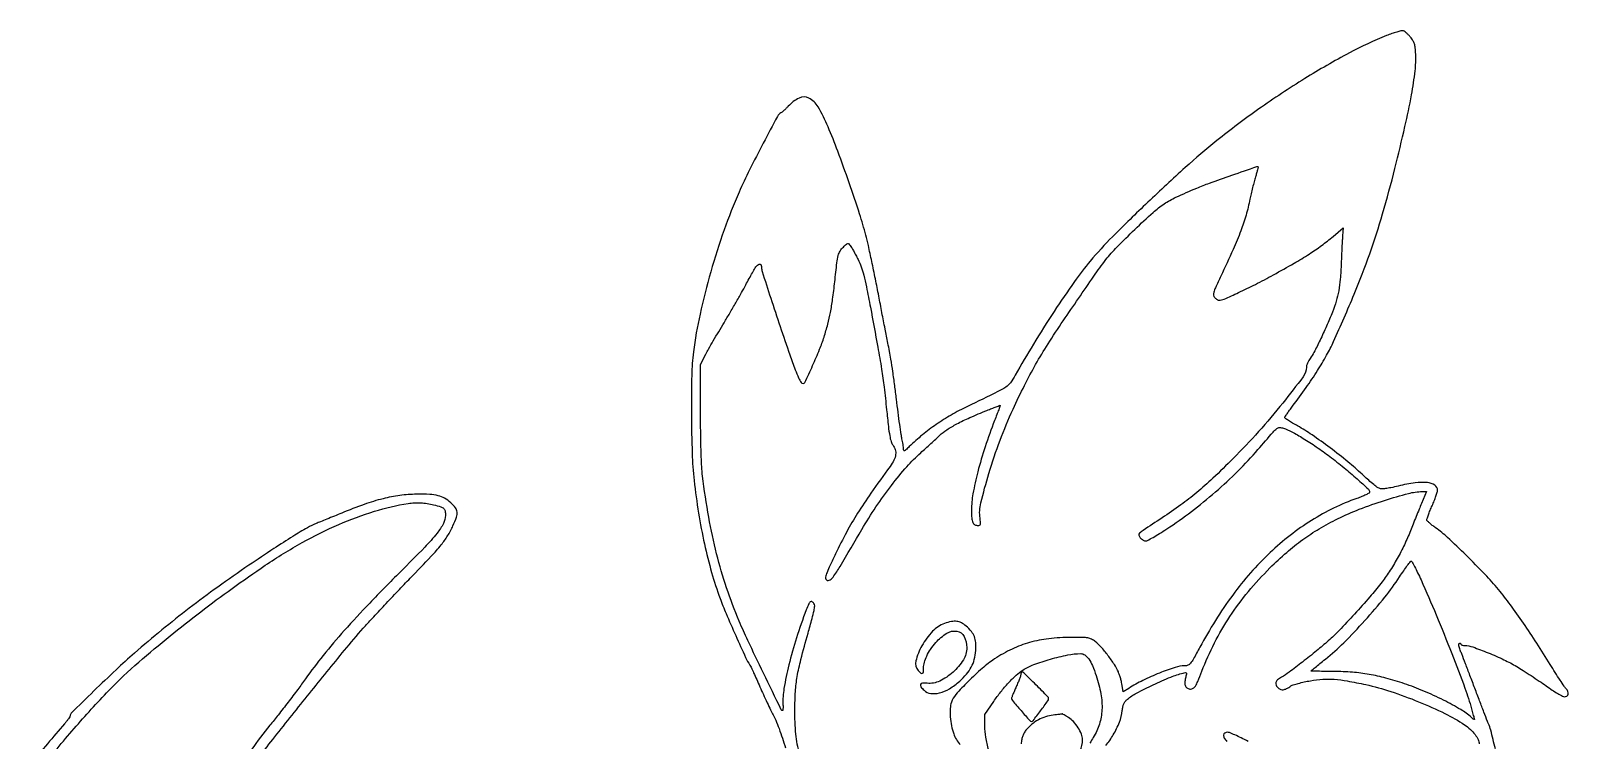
# Model space of a CAD drawing. Extents: x 192 to 1294, y 151 to 1373.
# Drawn here: x 287 to 1283, y 913 to 1373 of the extents above; entities that cross this region are included whole.
import ezdxf

# ---------------------------------------------------------------- set-up
doc = ezdxf.new("R2010")
doc.units = 0

msp = doc.modelspace()

# ---------------------------------------------------------------- linework, layer by layer
for points in [[(1235.449686, 907.245143, 0.003194), (1232.461834, 919.425739, 0.048854), (1230.999658, 923.5, -0.018182), (1230.374403, 924.95514, -0.000553), (1228.00981, 931.08125, -0.001092), (1225.247396, 938.308683, -0.000754), (1222.151182, 946.5, 0.000622), (1219.010789, 954.814829, 0.000808), (1216.111094, 962.426397, 0.000603), (1213.662461, 968.799812, 0.007337), (1212.68497, 971.228159, -0.022762), (1212.120828, 972.764816, -0.040605), (1211.82037, 974.07658, -0.051113), (1211.7789, 975.066643, -0.243908), (1212.060152, 975.537176, -0.073392), (1212.419686, 975.692183, -0.149702), (1212.72392, 975.681024, -0.18824), (1212.924961, 975.509621, -0.123798), (1213, 975.211197, 0.2539), (1213.192307, 974.856903, 0.059254), (1213.82036, 974.547419, 0.047069), (1214.722888, 974.321375, 0.030738), (1215.792716, 974.224957, -0.078539), (1220.807872, 973.285478, -0.010991), (1230.696877, 969.518905, -0.013504), (1241.035678, 964.989545, -0.0237), (1249.284746, 960.618092, -0.007592), (1253.522749, 958.020443, -0.004039), (1258.692532, 954.683796, -0.004019), (1263.921377, 951.188386, -0.006235), (1268.370682, 948.080207, 0.008508), (1272.29089, 945.368066, 0.011771), (1275.90312, 943.079811, 0.008443), (1278.970121, 941.306437, 0.127524), (1280.152066, 941, 0.143323), (1281.781764, 941.476944, 0.203936), (1282.621797, 942.707384, 0.155321), (1282.425494, 944.460561, 0.082526), (1281.208263, 946.300881, -0.039244), (1280.017612, 947.801911, -0.003504), (1277.355722, 951.819634, -0.004551), (1274.253891, 956.669281, -0.003535), (1270.9646, 962, 0.00706), (1262.389696, 975.679953, 0.007588), (1253.630749, 988.784236, 0.008074), (1245.159001, 1000.637741, 0.012725), (1237.471246, 1010.5, 0.018335), (1228.713423, 1020.400383, 0.00829), (1216.559647, 1032.748084, 0.007614), (1204.46673, 1044.276528, 0.03311), (1196.772004, 1050.5, -0.012798), (1194.594123, 1052.119768, -0.018137), (1192.749214, 1053.67796, -0.01438), (1191.333401, 1055.040901, -0.18604), (1191.04799, 1055.701564, -0.095235), (1191.167644, 1056.493382, -0.005112), (1192.042222, 1058.888548, -0.007848), (1193.162718, 1061.726645, -0.00563), (1194.5, 1064.863566, 0.008225), (1195.840255, 1068.05325, 0.010327), (1196.971875, 1071.053447, 0.008664), (1197.820705, 1073.591886, 0.076492), (1198, 1074.757014, 0.253339), (1196.191108, 1078.097981, 0.117356), (1191.401276, 1079.817562, 0.063471), (1183.490601, 1079.693034, 0.023725), (1172.566427, 1077.592611, -0.007876), (1167.747888, 1076.506764, -0.022047), (1164.33222, 1075.949207, -0.03104), (1161.853375, 1075.811085, -0.089469), (1160.167929, 1076.126253, -0.072965), (1158.761774, 1076.910939, -0.00827), (1155.900384, 1079.183502, -0.00987), (1152.575573, 1082.026756, -0.007876), (1149.101502, 1085.217893, 0.018331), (1139.972517, 1093.258081, 0.010416), (1128.384429, 1102.336952, 0.010396), (1116.683932, 1110.742367, 0.022685), (1107.30915, 1116.578202, -0.006249), (1104.124201, 1118.418472, -0.009828), (1101.440813, 1120.086245, -0.004326), (1099.222373, 1121.553683, -0.249424), (1099, 1121.971723, -0.147368), (1099.146445, 1122.4578, -0.003453), (1100.492883, 1124.459348, -0.007345), (1102.134585, 1126.789549, -0.004882), (1104.082153, 1129.415108, 0.008471), (1112.878878, 1141.453804, 0.01228), (1120.198603, 1152.396982, 0.013935), (1126.126795, 1162.351816, 0.020902), (1130.683348, 1171.379039, 0.007948), (1143.993181, 1202.023024, 0.013379), (1154.055423, 1228.190589, 0.013993), (1162.394124, 1254.012608, 0.009822), (1170.38797, 1283.5, 0.004895), (1176.904986, 1310.68372, 0.011457), (1181.110819, 1331.158592, 0.014819), (1183.457419, 1346.680046, 0.042743), (1183.83761, 1357.5447, 0.01292), (1183.519124, 1361.711126, 0.049754), (1182.999912, 1364.252173, 0.063653), (1182.059312, 1366.313346, 0.030983), (1180.382141, 1368.67661, 0.024689), (1179.061167, 1370.157129, 0.027482), (1177.644868, 1371.445073, 0.028346), (1176.329932, 1372.396464, 0.112458), (1175.397868, 1372.732149, 0.093932), (1174.22662, 1372.655205, 0.009659), (1171.544835, 1371.906552, 0.011766), (1168.360665, 1370.868707, 0.00914), (1164.946251, 1369.595611, 0.02971), (1140.887099, 1358.428105, 0.01507), (1111.974762, 1341.71572, 0.01459), (1082.156983, 1322.033609, 0.016989), (1055.054276, 1301.575837, 0.013039), (1034.564135, 1284.083562, 0.007029), (1010.199507, 1261.532199, 0.0068), (987.416237, 1239.243545, 0.021225), (972.948296, 1223.408981, 0.021051), (962.705706, 1210.096202, 0.00812), (949.59295, 1190.824215, 0.008058), (936.111419, 1169.562524, 0.010248), (924.397107, 1149.5, -0.032129), (921.214891, 1144.559601, -0.088804), (918.219023, 1141.728186, -0.030997), (913.080287, 1138.799124, -0.001207), (893.478374, 1129.241237, 0.017895), (882.900957, 1123.639369, 0.020246), (873.189704, 1117.505854, 0.020679), (864.191243, 1110.733637, 0.020462), (855.75, 1103.218372, -0.005427), (853.456595, 1101.049504, -0.095542), (852.592351, 1100.512306, -0.437229), (852.152553, 1100.729511, -0.072048), (852, 1101.782701, 0.029546), (851.93343, 1102.908254, 0.009276), (851.703321, 1104.581051, 0.009231), (851.376668, 1106.442487, 0.010095), (850.990029, 1108.235649, -0.021607), (850.469501, 1110.951762, -0.002132), (849.528876, 1117.536977, -0.002688), (848.482931, 1125.400301, -0.002129), (847.434148, 1133.911509, 0.003395), (846.31447, 1142.812245, 0.003226), (845.055763, 1151.850006, 0.003201), (843.840135, 1159.826526, 0.01139), (842.912627, 1164.911509, -0.00235), (841.842349, 1170.232441, -0.000514), (840.052109, 1179.404095, -0.000535), (838.00353, 1190.017548, -0.000513), (835.948952, 1200.783284, 0.002829), (833.789773, 1211.81926, 0.002533), (831.426987, 1223.244245, 0.00254), (829.201247, 1233.481663, 0.007934), (827.559546, 1240.337691, 0.016058), (823.57845, 1254.027165, 0.005131), (816.800315, 1274.117985, 0.005301), (809.387886, 1294.663478, 0.010999), (803.08385, 1310.49977, 0.031315), (796.646257, 1323.381216, 0.14301), (790.646309, 1329.091175, 0.238329), (784.377424, 1329.145187, 0.094593), (777.317414, 1323.801083, -0.014071), (776.035896, 1322.459155, -0.013061), (774.649463, 1321.156742, -0.013172), (773.355906, 1320.063433, -0.042162), (772.41897, 1319.434633, 0.144327), (770.27957, 1317.260356, 0.001818), (761.105954, 1299.936735, 0.005976), (752.264574, 1282.592015, 0.010465), (745.421117, 1268, 0.019687), (735.742322, 1243.642511, 0.01518), (727.061115, 1216.401369, 0.015321), (720.156816, 1189.077892, 0.022034), (715.866835, 1164.5, 0.027182), (714.749369, 1149.506605, 0.006413), (714.568096, 1124.383854, 0.006811), (715.059143, 1098.854393, 0.019616), (716.334242, 1081.195128, 0.012196), (719.219687, 1060.062057, 0.014105), (723.02301, 1040.102706, 0.014967), (727.684118, 1021.573081, 0.018828), (733.15007, 1004.742655, 0.012841), (737.008862, 995.006782, 0.004074), (743.250701, 980.691943, 0.00275), (749.672244, 966.496949, 0.036457), (752.441292, 961.466716, -0.032434), (753.202613, 960.109633, -0.002798), (754.898215, 956.515486, -0.00368), (756.867024, 952.19816, -0.002847), (758.950518, 947.466716, 0.004319), (761.189506, 942.422486, 0.003725), (763.626727, 937.161576, 0.003752), (765.908523, 932.423248, 0.010849), (767.583679, 929.189713, -0.027892), (769.202959, 925.784811, -0.008024), (771.324603, 920.348572, -0.008046), (773.523785, 914.130723, -0.008483), (775.481424, 907.953467, 0.005286)], [(784.64321, 903.879983, -0.042657), (782.28289, 916.793329, -0.025013), (781.567633, 932.5, -0.014733), (781.973421, 944.439845, -0.026933), (783.113463, 954.115044, -0.020924), (785.489687, 965.102564, -0.005682), (790.167922, 982.260197, 0.003188), (792.7838, 991.668899, 0.017183), (793.996659, 996.838642, 0.027665), (794.450879, 1000.044193, 0.197034), (793.991537, 1001.510197, 0.087857), (792.645176, 1002.6507, 0.317144), (791.58609, 1002.558672, 0.115174), (790.54175, 1001.157662, 0.011418), (788.942835, 997.25, 0.014382), (782.60789, 979.157015, 0.01698), (777.69931, 961.697996, 0.018149), (774.550491, 946.463635, 0.052801), (773.885154, 935.75, -0.010273), (773.91814, 934.312155, -0.017111), (773.879599, 933.101562, -0.011208), (773.794381, 932.140719, -0.382099), (773.637126, 932, -0.287223), (772.801668, 932.523077, -0.000218), (761.262543, 956.314445, -0.002362), (751.10865, 977.527823, -0.010803), (745.536283, 990.002641, -0.018733), (737.374516, 1011.618573, -0.019064), (730.906332, 1033.65964, -0.017907), (725.817041, 1057.361241, -0.013067), (721.802718, 1084, -0.017776), (721.249538, 1090.277895, -0.00524), (720.845183, 1099.931915, -0.00474), (720.585027, 1111.808955, -0.003105), (720.5, 1125.5), (720.5, 1156.5), (723.880376, 1163, -0.008831), (725.731774, 1166.411418, -0.002442), (728.759998, 1171.703125, -0.002465), (732.248842, 1177.66329, -0.002578), (735.744943, 1183.5, 0.003573), (739.398784, 1189.627672, 0.002624), (743.365739, 1196.471875, 0.002651), (747.051872, 1202.989078, 0.005893), (749.774109, 1208, -0.003857), (752.005342, 1212.147277, -0.004963), (754.123266, 1215.922761, -0.003835), (755.95128, 1219.051127, -0.042584), (756.793189, 1220.226419, -0.075641), (757.979612, 1221.252548, -0.222065), (759.024793, 1221.383928, -0.235508), (759.75265, 1220.671652, -0.08307), (760.003576, 1219.190983, 0.077358), (760.402801, 1216.66126, 0.000792), (765.964518, 1199.447805, 0.002782), (772.044149, 1181.081154, 0.002728), (778.367088, 1162.66228, 0.003761), (781.856946, 1152.910186, 0.020234), (784.008115, 1147.701238, 0.033865), (785.625461, 1144.739365, 0.256216), (786.973594, 1144, 0.29315), (788.146836, 1144.752543, 0.002183), (793.109943, 1155.695747, 0.008318), (797.626109, 1166.236514, 0.020495), (800.489943, 1174.151543, 0.012065), (802.920818, 1182.540213, 0.016624), (804.668657, 1190.188081, 0.014424), (806.067383, 1198.714962, 0.006453), (807.4377, 1210, -0.002599), (808.843681, 1222.375084, -0.031418), (809.706007, 1227.083367, -0.079368), (810.918429, 1229.932229, -0.061589), (813.050324, 1232.548213, -0.009449), (814.974998, 1234.323647, -0.132981), (815.808783, 1234.738593, -0.243564), (816.510285, 1234.536526, -0.038505), (817.50371, 1233.438755, -0.031172), (818.291875, 1232.277364, -0.005618), (819.596302, 1230.013259, -0.00604), (821.06428, 1227.322117, -0.005432), (822.520709, 1224.5, -0.030104), (824.555298, 1219.758907, -0.02296), (826.220849, 1214.360665, -0.013789), (827.987971, 1206.667369, -0.003115), (830.547258, 1193.5, -0.00117), (835.346852, 1167.624165, -0.006162), (837.773318, 1153.38071, -0.009089), (839.400778, 1141.682643, -0.004792), (841.017764, 1127.105357, 0.00305), (842.184988, 1116.237461, 0.015237), (843.06194, 1110.17099, 0.026166), (843.933213, 1106.38777, 0.097266), (845.041196, 1104.220498, -0.092182), (846.612434, 1101.22202, -0.10715), (846.88639, 1098.019716, -0.085669), (845.78469, 1094.446394, -0.040399), (843.25, 1090.319079, 0.005247), (830.801261, 1072.918549, 0.01324), (822.215699, 1059.928681, 0.015596), (815.180686, 1047.821046, 0.010453), (807.867116, 1033.574131, 0.0045), (804.36513, 1026.218824, 0.018133), (802.432424, 1021.636007, 0.024455), (801.440851, 1018.581928, 0.209951), (801.648858, 1017.194898, 0.359944), (803.750398, 1016.505376, 0.143589), (806.324452, 1018.499829, 0.023143), (810.900591, 1025.48317, 0.001113), (825.023615, 1049.5, -0.015651), (834.151857, 1064.038542, -0.015637), (844.174292, 1077.982007, -0.016529), (854.173491, 1090.157907, -0.03074), (863.173601, 1099.218186, 0.00182), (866.25108, 1101.977324, 0.001311), (869.666548, 1105.078283, 0.001323), (872.89973, 1108.044966, 0.002867), (875.365857, 1110.346182, -0.043863), (880.085611, 1114.076857, -0.02327), (886.504446, 1117.878248, -0.018262), (894.934426, 1121.967371, -0.008829), (905.993123, 1126.609754, -0.000689), (909.262323, 1127.909521, -0.001117), (912.0447, 1129.004115, -0.000136), (914.527175, 1129.973551, -0.093276), (914.667722, 1130, -0.522302), (914.715389, 1129.931527, -0.000272), (913.661336, 1127.088738, -0.002509), (912.454951, 1123.889803, -0.00149), (910.986889, 1120.089321, 0.013436), (904.870446, 1103.055368, 0.016484), (900.119435, 1086.832907, 0.018009), (896.997643, 1072.600204, 0.044289), (896.021642, 1061.95, 0.017974), (896.189975, 1056.862828, 0.084335), (896.875549, 1054.028107, 0.164226), (898.201163, 1052.550138, 0.129248), (900.293838, 1052, 0.107137), (901.273853, 1052.21243, 0.224478), (901.766142, 1052.794245, 0.088308), (901.868293, 1054.001022, 0.00989), (901.560525, 1056.75, -0.092579), (902.087974, 1066.62555, -0.013981), (907.314962, 1085.813957, -0.016104), (914.559642, 1107.235786, -0.01795), (922.936201, 1127.371983, -0.008942), (930.377707, 1142.856075, -0.012564), (937.60631, 1156.375424, -0.012297), (945.626094, 1169.732384, -0.008051), (955.489598, 1184.740666, -0.001259), (975.248229, 1213.619124, -0.015453), (983.156212, 1224.386567, -0.027597), (990.227654, 1232.456492, -0.008258), (1001.864169, 1243.957705, -0.00721), (1013.720948, 1254.972796, -0.036411), (1020.847212, 1260.519576, -0.038973), (1028.493464, 1264.803674, -0.009027), (1042, 1270.750399, -0.012643), (1050.213599, 1273.949457, -0.00268), (1064.693271, 1279.083909, -0.000293), (1080.955792, 1284.741928, -0.270019), (1081.713694, 1284.59363, -0.280942), (1081.769709, 1284.41404, -0.001496), (1081.300827, 1282.565517, -0.005829), (1080.728533, 1280.440445, -0.003593), (1080.008107, 1277.952973, 0.008131), (1079.156733, 1274.910275, 0.004094), (1078.176566, 1271.045561, 0.004064), (1077.228392, 1267.033403, 0.006018), (1076.468235, 1263.5, -0.020066), (1073.925998, 1253.111303, -0.020528), (1070.575309, 1243.039823, -0.015088), (1065.571614, 1230.949493, -0.005075), (1057.565639, 1213.617502, 0.003258), (1054.104163, 1206.194809, 0.037615), (1052.98872, 1203.182567, 0.112743), (1052.889104, 1201.370423, 0.142437), (1053.619909, 1199.867502, 0.029826), (1054.347402, 1199.154129, 0.03247), (1055.135178, 1198.553954, 0.034377), (1055.870209, 1198.135632, 0.116875), (1056.404988, 1198.018298, 0.099625), (1059.709024, 1198.740872, 0.005957), (1069.043466, 1202.974628, 0.008883), (1079.956016, 1208.3201, 0.006844), (1091.673329, 1214.524065, 0.005471), (1105.032071, 1222.024008, 0.012622), (1114.861827, 1228.020394, 0.015858), (1122.853257, 1233.543116, 0.01678), (1130.32532, 1239.46271), (1136.855795, 1245.002909), (1136.453322, 1239.751455, 0.005305), (1136.267085, 1236.928648, 0.001368), (1136.02742, 1232.37074, 0.001392), (1135.782778, 1227.17081, 0.001417), (1135.568617, 1222, -0.010509), (1134.958458, 1211.770661, -0.024267), (1133.967229, 1204.136586, -0.028735), (1132.369438, 1197.466011, -0.022082), (1129.894329, 1190.395072, -0.0086), (1126.055109, 1181.265293, -0.008169), (1121.840289, 1172.11382, -0.007246), (1117.908749, 1164.226757, -0.043698), (1115.46366, 1160.363469, 0.032309), (1114.520714, 1158.945997, 0.028485), (1113.7237, 1157.35916, 0.029566), (1113.171108, 1155.842456, 0.072697), (1113, 1154.671815, -0.162005), (1110.935192, 1148.466418, -0.008227), (1097.735014, 1131.4193, -0.01352), (1082.057005, 1112.895659, -0.013937), (1065.554071, 1095.438243, -0.007041), (1052.436468, 1082.679207, -0.015336), (1041.946255, 1073.351775, -0.017207), (1031.697316, 1065.36939, -0.011618), (1019.5, 1056.951779, 0.00077), (1007.197529, 1048.849896, 0.038758), (1004.916248, 1047.074323, 0.276437), (1004.521896, 1045.764941, 0.122411), (1005.404988, 1044.111228, 0.03898), (1006.257035, 1043.303367, 0.036785), (1007.240121, 1042.620173, 0.038992), (1008.20314, 1042.148018, 0.094758), (1008.97716, 1042, 0.125997), (1010.066787, 1042.279009, 0.005057), (1013.658409, 1044.294911, 0.008611), (1017.881075, 1046.819209, 0.005962), (1022.572173, 1049.812462, 0.017596), (1038.579647, 1061.121249, 0.016512), (1054.10495, 1073.759989, 0.016649), (1068.626625, 1087.27697, 0.018771), (1081.624187, 1101.218225, -0.000972), (1091.468003, 1112.56051, -0.038958), (1093.816769, 1114.866411, -0.177354), (1095.628525, 1115.522126, -0.078907), (1098.171694, 1115.108351, -0.043808), (1103.491173, 1112.819484, -0.013952), (1110.973107, 1108.517734, -0.013182), (1119.452357, 1103.009995, -0.011052), (1128.151885, 1096.739679, -0.009505), (1137.399701, 1089.478482, -0.011102), (1145.888904, 1082.228145, -0.00528), (1153.151866, 1075.601567, -0.208083), (1154, 1073.651841, -0.270625), (1153.654953, 1073.06103, -0.013269), (1151.576562, 1071.960217, -0.018476), (1148.911781, 1070.758678, -0.011971), (1145.75, 1069.558782, 0.055995), (1116.416296, 1055.365769, 0.048986), (1089.496005, 1034.455223, 0.045174), (1065.27833, 1006.965906, 0.034962), (1044, 973.178959, -0.003545), (1039.805208, 965.486274, -0.043415), (1037.934979, 962.711623, -0.121374), (1036.310056, 961.477978, -0.100211), (1034.176317, 961.02755, 0.076141), (1027.905956, 960.013853, 0.017497), (1017.795631, 956.354693, 0.018727), (1007.061269, 951.564926, 0.026494), (997.92997, 946.455792), (994.253364, 944.134853), (993.67151, 948.379941, 0.023331), (993.311803, 950.324984, 0.012617), (992.698125, 952.681547, 0.012543), (991.950843, 955.054619, 0.019302), (991.17493, 957.062515, 0.041706), (988.58882, 961.902601, 0.01871), (984.445338, 967.812151, 0.018519), (979.936978, 973.319933, 0.049131), (976.217697, 976.782255, 0.043018), (973.742399, 978.35306, 0.077731), (971.47193, 979.116411, 0.038989), (968.176739, 979.417928, 0.004279), (960.576708, 979.454044, 0.026941), (946.087601, 978.617474, 0.040695), (933.690291, 976.196073, 0.042873), (922.332218, 971.921805, 0.034751), (911, 965.507026, 0.032877), (903.000653, 959.42213, 0.017404), (893.885091, 950.91592, 0.014209), (885.811112, 942.365449, 0.102748), (882.996863, 937.490494, 0.068033), (882.247796, 933.44115, 0.029923), (882.317527, 927.980186, 0.029235), (883.081332, 922.185178, 0.037886), (884.485973, 917.014172, 0.046457), (886.233375, 913.242161, 0.050599), (888.605976, 909.972863, 0.057742)], [(434.860465, 902, -0.014136), (444.57044, 914.97121, -0.001661), (467.109838, 943.177789, -0.001849), (489.78113, 971.144636, -0.010989), (501.996314, 985.446308, -0.004325), (507.771132, 991.80263, -0.00175), (515.74972, 1000.373066, -0.001732), (524.399023, 1009.535188, -0.0022), (532.449836, 1017.930087, 0.002931), (545.949471, 1032.047949, 0.018495), (552.51406, 1039.530111, 0.033998), (556.616647, 1045.335332, 0.029952), (560.089717, 1051.888315, 0.020567), (562.373574, 1057.502697, 0.111563), (562.774367, 1060.744495, 0.141901), (561.69129, 1063.447385, 0.040784), (558.606073, 1066.79546, 0.05578), (554.692809, 1069.66831, 0.069617), (550.514886, 1071.350669, 0.04949), (544.999681, 1072.155481, 0.014832), (536.5, 1072.294381, 0.030538), (525.709273, 1071.490293, 0.027878), (514.757106, 1069.370585, 0.023674), (502.585139, 1065.681776, 0.012874), (488, 1060.069242, -0.000752), (483.23047, 1058.099847, -0.000731), (478.409375, 1056.125878, -0.00072), (474.165728, 1054.402706, -0.002718), (471.5, 1053.341556, 0.037248), (465.728636, 1050.568826, 0.008444), (456.399058, 1044.986328, 0.007045), (444.0566, 1037.071831, 0.003053), (427.850389, 1026.211759, 0.006624), (407.728688, 1012.156052, 0.007996), (389.225987, 998.409256, 0.008164), (371.506212, 984.333181, 0.007502), (353.742079, 969.290644, 0.008886), (341.765654, 958.455637, 0.004846), (327.437912, 944.759462, 0.000965), (312.772647, 930.410765, 0.192143), (311.962453, 928.570476, -0.131793), (311.772903, 927.951433, -0.01295), (310.90372, 926.639452, -0.015659), (309.759515, 925.110101, -0.01179), (308.410981, 923.5, 0.014205), (286.696325, 897.317681, 0.016082)], [(292.774637, 893.986669, -0.012209), (314.628641, 920.410302, -0.01228), (337.145237, 945.070036, -0.02385), (356.5, 963.412263, -0.006678), (376.774824, 980.402949, -0.007596), (396.653574, 996.117978, -0.007616), (416.955202, 1011.18695, -0.006781), (438.5, 1026.236427, -0.021488), (462.325784, 1040.949242, -0.025304), (486.087585, 1052.711145, -0.027173), (509.182275, 1061.26469, -0.036055), (531, 1066.333893, -0.025559), (535.136851, 1066.770317, -0.026878), (539.227291, 1066.771376, -0.026558), (543.339068, 1066.331442, -0.02375), (547.539901, 1065.44843, -0.012798), (552.18027, 1064.112724, -0.106154), (554.073901, 1063.035083, -0.167511), (554.943742, 1061.47987, -0.044534), (555.2, 1058.608495, -0.121718), (553.897531, 1053.337387, -0.047171), (549.755047, 1046.997457, -0.024485), (541.756209, 1037.914014, -0.004483), (526.015748, 1022, 0.006123), (506.116367, 1001.748778, 0.009786), (489.677165, 983.918136, 0.011319), (475.989394, 967.753236, 0.01562), (464.5, 952.599934, -0.005784), (459.514077, 945.748189, -0.003134), (453.231719, 937.43082, -0.003133), (446.830124, 929.172877, -0.005654), (441.466915, 922.5, 0.041155), (418.97279, 890.044053, 0.028673)], [(983.089391, 909.370664, 0.040979), (987.927764, 916.32459, 0.040549), (991.826696, 924.501786, 0.061573), (993.702979, 932.139937, -0.025328), (994.127243, 934.633462, -0.053053), (994.75506, 936.495573, -0.06179), (995.686382, 937.998986, -0.048351), (997.030145, 939.371912, -0.053082), (1002.945977, 943.362454, -0.011908), (1013.837091, 948.806869, -0.012661), (1025.14396, 953.780819, -0.038807), (1033.106544, 956.344902, -0.02313), (1034.751663, 956.657378, -0.328049), (1035.249106, 956.390436, -0.170964), (1035.326354, 955.661984, -0.006958), (1034.67043, 953.059765, 0.056913), (1034.237583, 950.139116, 0.119088), (1034.69935, 947.902895, 0.157871), (1036.003406, 946.513846, 0.126618), (1038, 946, 0.148335), (1039.705244, 946.517277, 0.105148), (1041.109271, 947.958792, 0.043036), (1042.655468, 950.952982, 0.005781), (1045.281364, 957.544593, -0.026341), (1053.48615, 975.907107, -0.02748), (1063.473573, 993.038225, -0.027144), (1075.402327, 1009.159005, -0.024416), (1089.414057, 1024.5, -0.016045), (1100.267918, 1034.606192, -0.022536), (1110.620087, 1042.851467, -0.023301), (1121.391756, 1049.92306, -0.019112), (1133.5, 1056.476892, -0.022302), (1147.310321, 1062.533538, -0.014621), (1163.696418, 1068.320003, -0.013248), (1179.100135, 1072.811674, -0.063731), (1188.139846, 1073.992994), (1190.779691, 1074), (1187.552522, 1066.25, 0.001985), (1186.038351, 1062.572676, 0.000955), (1184.125184, 1057.847625, 0.000947), (1182.148718, 1052.912335, 0.001357), (1180.416758, 1048.529151, -0.018041), (1176.517074, 1039.548686, -0.016435), (1171.865391, 1030.583377, -0.016662), (1166.714246, 1022.082826, -0.020278), (1161.315963, 1014.5, -0.01425), (1154.120235, 1005.740903, -0.006356), (1144.175766, 994.604848, -0.006148), (1134.199837, 983.980638, -0.019773), (1127.203846, 977.264101, -0.010103), (1119.655446, 970.837803, -0.006115), (1110.475761, 963.52264, -0.005251), (1101.760869, 956.89607, -0.030213), (1096.911637, 953.724571, 0.044467), (1094.328958, 951.928453, 0.14912), (1093.215074, 950.2216, 0.196598), (1093.399708, 948.488049, 0.085427), (1094.855382, 946.630877, 0.100766), (1096.406943, 945.711949, 0.125414), (1098.071842, 945.571216, 0.081639), (1100.129123, 946.271552, 0.024012), (1103, 947.988716, -0.069753), (1104.55498, 948.735602, -0.011572), (1107.749737, 949.672815, -0.012506), (1111.586063, 950.600247, -0.010777), (1115.658679, 951.38617, -0.02552), (1123.712296, 952.341345, -0.034214), (1131.062914, 952.331192, -0.027107), (1139.541053, 951.274624, -0.009681), (1151.5, 948.880975, -0.025616), (1167.65137, 944.443489, -0.016803), (1185.761053, 937.772314, -0.016912), (1202.801511, 930.154883, -0.034665), (1215.465672, 922.844959, -0.036785), (1219.239142, 919.877852, -0.043926), (1222.2993, 916.5474, -0.04959), (1224.344866, 913.257195, -0.114783), (1225, 910.44101, -0.156717)], [(907.20157, 906.44452, -0.023725), (905.345791, 914.84089, -0.04033), (904.703571, 922), (904.637192, 929.5), (910.42936, 938, -0.01911), (914.978082, 944.155929, -0.018594), (920.023484, 950.004927, -0.019568), (924.998882, 954.953674, -0.041753), (929.279365, 958.276624, -0.055604), (936.325541, 961.816679, -0.019131), (947.184449, 965.369728, -0.019378), (958.405446, 968.106329, -0.048253), (966.797749, 968.982541, -0.161109), (969.461826, 968.123654, -0.082085), (971.951903, 965.584538, -0.053234), (974.361379, 961.230881, -0.020339), (976.794949, 954.734806, -0.033811), (979.844052, 942.801985, -0.05707), (980.55059, 932.512056, -0.065016), (978.921308, 923.31378, -0.062039), (974.972908, 914.683554, 0.00815), (972.722888, 910.901716, 0.100995)], [(966.515029, 905.773952, 0.097519), (968, 913.315328, 0.100208), (967.30339, 916.756236, 0.04239), (965.100022, 920.945156, 0.041917), (962.095952, 924.874385, 0.067896), (958.880724, 927.575296, 0.005528), (957.388907, 928.494132, 0.008757), (956.088757, 929.244556, 0.003455), (954.97129, 929.853652, 0.252938), (954.769872, 929.852979, -0.091192), (954.551321, 929.781293, -0.000963), (952.96365, 929.568654, -0.003029), (951.127525, 929.337648, -0.00196), (949, 929.091521, 0.04955), (944.083742, 928.042251, 0.046212), (939.347111, 926.030416, 0.046705), (935.109313, 923.209215, 0.053315), (931.672481, 919.759838, 0.032088), (930.193573, 917.656826, 0.04784), (929.209789, 915.636415, 0.044729), (928.586125, 913.366426, 0.024002), (928.207088, 910.483664)], [(1075.237024, 912.095019, 0.006828), (1070.775759, 914.356866, 0.009304), (1066.689639, 916.265412, 0.006615), (1063.238879, 917.74528, 0.09829), (1061.955639, 918, 0.138488), (1060.158707, 917.492562, 0.237859), (1059.359391, 916.198467, 0.15346), (1059.787948, 914.266392, 0.060363), (1061.441988, 912.060551, 0.066532)]]:
    msp.add_lwpolyline(points, format="xyb")
for points in [[(1187.274554, 1016.75, -0.006902), (1197.112514, 994.018684, -0.005435), (1207.157233, 969.14327, -0.005), (1215.756863, 946.496425, -0.023327), (1219.965314, 933.187454, 0.00302), (1220.448221, 931.412635, 0.003032), (1220.951937, 929.646029, 0.002961), (1221.409703, 928.110605, 0.012113), (1221.715515, 927.187454, -0.053569), (1221.889136, 926.4689, -0.533552), (1221.695449, 926.298823, -0.11059), (1221.16423, 926.575349, -0.008028), (1219.910129, 927.667082, 0.050706), (1213.045364, 932.683047, 0.015888), (1201.841399, 938.773619, 0.015918), (1189.024883, 944.718625, 0.018771), (1176.534286, 949.490778, 0.016263), (1164.586398, 953.119821, 0.02286), (1153.706568, 955.514497, 0.02324), (1142.794139, 956.879762, 0.017688), (1130.755441, 957.393155, -0.001223), (1125.10127, 957.447954, -0.002038), (1120.340497, 957.525145, -0.000168), (1116.08556, 957.612907, -0.399869), (1116.005441, 957.692444, -0.231036), (1116.063055, 957.81946, -0.000197), (1118.738398, 960.029577, -0.001974), (1121.744974, 962.491432, -0.001201), (1125.316767, 965.3784, 0.026174), (1137.199196, 976.005696, 0.013768), (1150.868787, 990.352532, 0.013761), (1163.807312, 1005.522583, 0.024709), (1173.436349, 1018.75, -0.005177), (1176.068109, 1022.678976, -0.008164), (1178.415621, 1025.989063, -0.003138), (1180.475068, 1028.758141, -0.235474), (1180.96015, 1029, -0.277565), (1181.408506, 1028.730328, -0.002965), (1183.149418, 1025.401562, -0.008267), (1185.106241, 1021.44607, -0.005154)], [(878.61548, 988.527699, 0.118006), (870.793925, 983.433319, 0.062141), (863.881886, 974.041186, 0.066022), (859.966612, 964.194747, 0.250601), (861.516556, 957.981706, 0.033493), (863.238478, 956.317775, 0.297304), (864.236106, 956.194092, 0.257227), (864.857708, 957.078483, 0.027283), (865, 959.684276, -0.069388), (865.511466, 963.352076, -0.043451), (867.056779, 967.408818, -0.037899), (869.557691, 971.711031, -0.02714), (872.955813, 976.12042, -0.075046), (879.998838, 982.175666, -0.182527), (886.608562, 983.510281, -0.238696), (891.251959, 980.121414, -0.118477), (893, 972.847843, -0.13905), (890.748635, 964.908836, -0.071949), (884.080051, 956.931996, -0.071881), (875.415047, 951.163816, -0.137918), (867.25, 949.764735, 0.04295), (864.207803, 949.821196, 0.283357), (863.022033, 948.975508, 0.269955), (863.213242, 947.49349, 0.040261), (865.314451, 945.174314, 0.158001), (869.591606, 943.156644, 0.095334), (875.237409, 943.511246, 0.072605), (881.731695, 946.239973, 0.044794), (888.428154, 951.145674, 0.036723), (892.847415, 955.652438, 0.055077), (895.919754, 960.219898, 0.057593), (897.829903, 965.188321, 0.045168), (898.760031, 970.890196, 0.033916), (898.779032, 976.13676, 0.077327), (897.922738, 979.992583, 0.080437), (895.962129, 983.31282, 0.039102), (892.516287, 986.851556, 0.060085), (889.494428, 988.921169, 0.090365), (886.450951, 989.863426, 0.079146), (882.979785, 989.731584, 0.03663)], [(928, 955.593217, -0.081519), (927.856842, 954.720985, -0.007406), (927.11875, 952.635537, -0.009443), (926.148929, 950.163487, -0.00725), (925, 947.5, 0.004413), (923.850629, 944.876514, 0.006312), (922.88125, 942.528071, 0.003642), (922.105742, 940.537867, 0.091323), (922, 939.963747, 0.17764), (922.502718, 938.593404, 0.002692), (928.109955, 932.051369, 0.002357), (933.830287, 925.512196, 0.215071), (934.965967, 925, 0.234368), (935.940854, 925.483525, 0.002271), (940.813051, 931.954139, 0.002978), (945.535243, 938.36448, 0.158546), (946, 939.793322, 0.198006), (945.52332, 940.949832, 0.001338), (937.727545, 948.758301, 0.001343), (929.89142, 956.523474, 0.197033), (928.729112, 957, 0.185488), (928.45076, 956.893059, 0.089996), (928.214177, 956.586758, 0.069841), (928.05381, 956.131544, 0.049855)]]:
    msp.add_lwpolyline(points, format="xyb", close=True)

doc.saveas('drawing.dxf')
